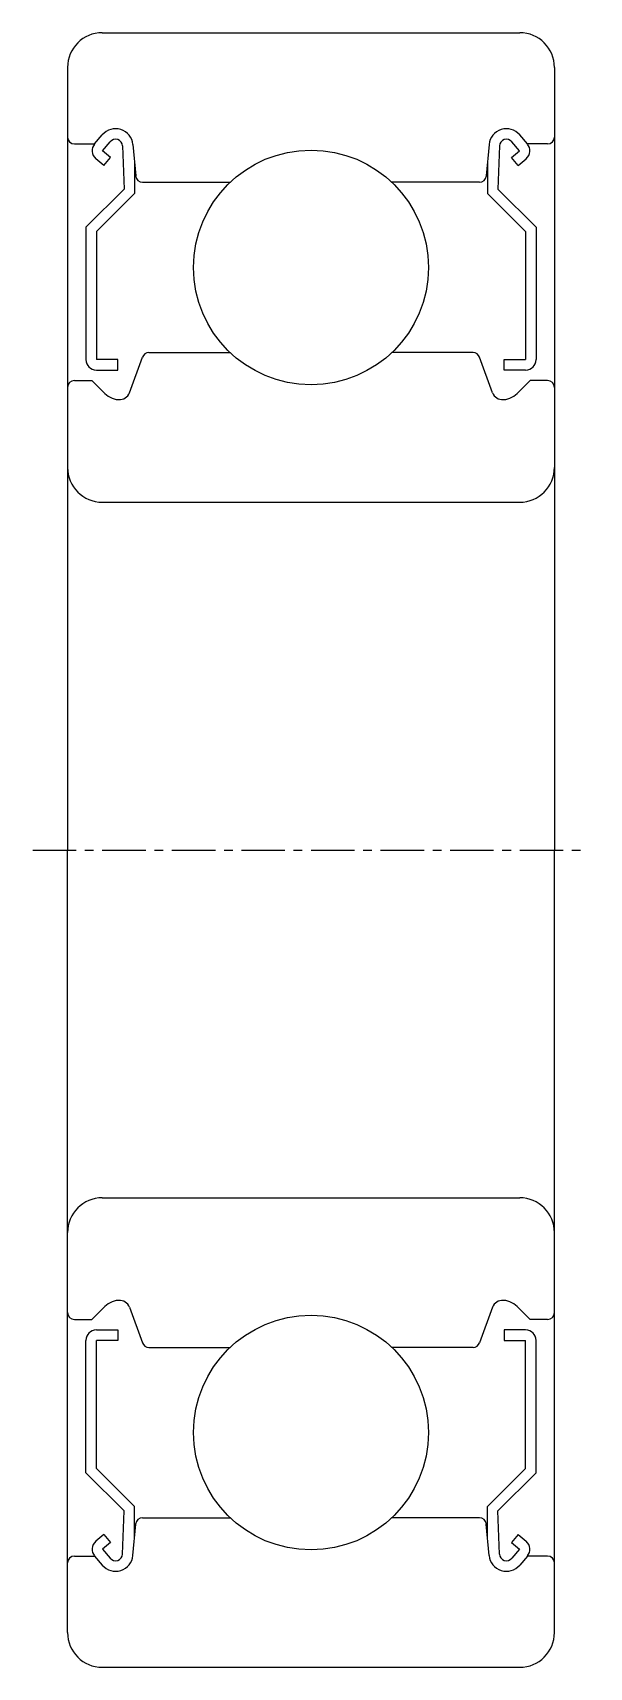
# Model space of a CAD drawing. Extents: x 5.3 to 80, y 5 to 73.5.
# Drawn here: x 64 to 80, y 26.5 to 73.5 of the extents above; entities outside this region: 2.
import ezdxf

# ---------------------------------------------------------------- set-up
doc = ezdxf.new("R2010")
doc.units = 0
doc.linetypes.add('CENTER', pattern=[2, 1.25, -0.25, 0.25, -0.25])
doc.layers.get('0').update_dxf_attribs({"linetype": 'CONTINUOUS'})
doc.layers.add('CENTER', color=1, linetype='CENTER')
doc.styles.get("Standard").update_dxf_attribs({"font": 'txt.shx', "bigfont": 'bigfont.shx'})

msp = doc.modelspace()

# ---------------------------------------------------------------- linework, layer by layer
at = {"color": 7, "linetype": 'CONTINUOUS'}
for p, q in [((66, 73.5), (78, 73.5)), ((65, 72.5), (65, 50)), ((79, 72.5), (79, 50)), ((65.78, 70.3), (66.001, 70.562)), ((78.22, 70.3), (77.999, 70.562)), ((65.2, 70.3), (65.78, 70.3)), ((66.01, 70.107), (66.226, 70.364)), ((66.239, 69.914), (66.01, 70.107)), ((66.579, 70.243), (66.63, 69.004)), ((66.881, 70.284), (66.96, 69.383)), ((77.119, 70.284), (77.04, 69.383)), ((77.421, 70.243), (77.37, 69.004)), ((77.761, 69.914), (77.99, 70.107)), ((77.99, 70.107), (77.774, 70.364)), ((78.8, 70.3), (78.22, 70.3)), ((66.046, 69.684), (65.816, 69.877)), ((66.046, 69.684), (66.239, 69.914)), ((66.93, 69.727), (66.93, 68.88)), ((77.07, 69.727), (77.07, 68.88)), ((77.954, 69.684), (77.761, 69.914)), ((77.954, 69.684), (78.184, 69.877)), ((67.159, 69.2), (69.679, 69.2)), ((76.841, 69.2), (74.321, 69.2)), ((66.63, 69.004), (65.53, 67.904)), ((66.93, 68.88), (65.83, 67.78)), ((77.07, 68.88), (78.17, 67.78)), ((77.37, 69.004), (78.47, 67.904)), ((65.53, 67.904), (65.53, 64.1)), ((65.83, 67.78), (65.83, 64.1)), ((78.17, 67.78), (78.17, 64.1)), ((78.47, 67.904), (78.47, 64.1)), ((66.45, 64.1), (65.83, 64.1)), ((66.45, 63.8), (66.45, 64.1)), ((66.782, 63.147), (67.153, 64.168)), ((67.341, 64.3), (69.679, 64.3)), ((76.659, 64.3), (74.321, 64.3)), ((77.218, 63.147), (76.847, 64.168)), ((77.55, 63.8), (77.55, 64.1)), ((77.55, 64.1), (78.17, 64.1)), ((65.2, 63.5), (65.7, 63.5)), ((65.7, 63.5), (66.074, 63.126)), ((65.83, 63.8), (66.45, 63.8)), ((78.17, 63.8), (77.55, 63.8)), ((78.3, 63.5), (77.926, 63.126)), ((78.8, 63.5), (78.3, 63.5)), ((66, 60), (78, 60)), ((65, 27.5), (65, 50)), ((79, 27.5), (79, 50)), ((66, 40), (78, 40)), ((65.7, 36.5), (66.074, 36.874)), ((66.782, 36.853), (67.153, 35.832)), ((77.218, 36.853), (76.847, 35.832)), ((78.3, 36.5), (77.926, 36.874)), ((65.2, 36.5), (65.7, 36.5)), ((65.83, 36.2), (66.45, 36.2)), ((66.45, 36.2), (66.45, 35.9)), ((78.17, 36.2), (77.55, 36.2)), ((77.55, 36.2), (77.55, 35.9)), ((78.8, 36.5), (78.3, 36.5)), ((65.53, 32.096), (65.53, 35.9)), ((66.45, 35.9), (65.83, 35.9)), ((65.83, 32.22), (65.83, 35.9)), ((77.55, 35.9), (78.17, 35.9)), ((78.17, 32.22), (78.17, 35.9)), ((78.47, 32.096), (78.47, 35.9)), ((67.341, 35.7), (69.679, 35.7)), ((76.659, 35.7), (74.321, 35.7)), ((66.63, 30.996), (65.53, 32.096)), ((66.93, 31.12), (65.83, 32.22)), ((77.07, 31.12), (78.17, 32.22)), ((77.37, 30.996), (78.47, 32.096)), ((66.93, 30.273), (66.93, 31.12)), ((77.07, 30.273), (77.07, 31.12)), ((66.579, 29.757), (66.63, 30.996)), ((66.881, 29.716), (66.96, 30.617)), ((67.159, 30.8), (69.679, 30.8)), ((76.841, 30.8), (74.321, 30.8)), ((77.119, 29.716), (77.04, 30.617)), ((77.421, 29.757), (77.37, 30.996)), ((66.046, 30.316), (65.816, 30.123)), ((66.239, 30.086), (66.01, 29.893)), ((66.046, 30.316), (66.239, 30.086)), ((77.954, 30.316), (77.761, 30.086)), ((77.761, 30.086), (77.99, 29.893)), ((77.954, 30.316), (78.184, 30.123)), ((65.2, 29.7), (65.78, 29.7)), ((65.78, 29.7), (66.001, 29.438)), ((66.01, 29.893), (66.226, 29.636)), ((77.99, 29.893), (77.774, 29.636)), ((78.22, 29.7), (77.999, 29.438)), ((78.8, 29.7), (78.22, 29.7)), ((66, 26.5), (78, 26.5))]:
    msp.add_line(p, q, dxfattribs=at)
for centre in [(72, 66.75), (72, 33.25)]:
    msp.add_circle(centre, 3.375, dxfattribs=at)
for centre, radius, start, end in [((66, 72.5), 1, 90, 180), ((78, 72.5), 1, 0, 90), ((66.383, 70.24), 0.5, 4.987, 139.9098), ((77.617, 70.24), 0.5, 40.0902, 175.013), ((65.2, 70.5), 0.2, 180, 270), ((66.009, 70.106), 0.3, 139.9098, 229.9963), ((66.379, 70.235), 0.2, 2.3754, 139.9922), ((77.621, 70.235), 0.2, 40.0078, 177.6246), ((77.991, 70.106), 0.3, 310.0037, 40.0902), ((78.8, 70.5), 0.2, 270, 0), ((67.159, 69.4), 0.2, 184.987, 270), ((76.841, 69.4), 0.2, 270, 355.013), ((65.83, 64.1), 0.3, 180, 270), ((67.341, 64.1), 0.2, 90, 160.0299), ((76.659, 64.1), 0.2, 19.9701, 90), ((78.17, 64.1), 0.3, 270, 0), ((65.2, 63.3), 0.2, 90, 180), ((78.8, 63.3), 0.2, 0, 90), ((66.498, 63.55), 0.6, 225, 272.8048), ((66.5, 63.25), 0.3, 265.5374, 340.0299), ((77.5, 63.25), 0.3, 199.9701, 274.4626), ((77.502, 63.55), 0.6, 267.1952, 315), ((66, 61), 1, 180, 270), ((78, 61), 1, 270, 0), ((66, 39), 1, 90, 180), ((78, 39), 1, 0, 90), ((65.2, 36.7), 0.2, 180, 270), ((66.498, 36.45), 0.6, 87.1952, 135), ((66.5, 36.75), 0.3, 19.9701, 94.4626), ((77.5, 36.75), 0.3, 85.5374, 160.0299), ((77.502, 36.45), 0.6, 45, 92.8048), ((78.8, 36.7), 0.2, 270, 0), ((65.83, 35.9), 0.3, 90, 180), ((78.17, 35.9), 0.3, 0, 90), ((67.341, 35.9), 0.2, 199.9701, 270), ((76.659, 35.9), 0.2, 270, 340.0299), ((67.159, 30.6), 0.2, 90, 175.013), ((76.841, 30.6), 0.2, 4.987, 90), ((66.009, 29.894), 0.3, 130.0037, 220.0902), ((77.991, 29.894), 0.3, 319.9098, 49.9963), ((65.2, 29.5), 0.2, 90, 180), ((66.383, 29.76), 0.5, 220.0902, 355.013), ((66.379, 29.765), 0.2, 220.0078, 357.6246), ((77.617, 29.76), 0.5, 184.987, 319.9098), ((77.621, 29.765), 0.2, 182.3754, 319.9922), ((78.8, 29.5), 0.2, 0, 90), ((66, 27.5), 1, 180, 270), ((78, 27.5), 1, 270, 0)]:
    msp.add_arc(centre, radius, start, end, dxfattribs=at)
at = {"layer": 'CENTER', "color": 1, "linetype": 'CENTER'}
msp.add_line((64, 50), (80, 50), dxfattribs=at)

# ---------------------------------------------------------------- texts
at = {"color": 7, "linetype": 'CONTINUOUS'}
for s, p in [('SUB6204ZZ', (5, 12.5)), ('UB6204ZZ', (5, 5))]:
    msp.add_text(s, height=2, dxfattribs=at).set_placement(p)

doc.saveas('drawing.dxf')
